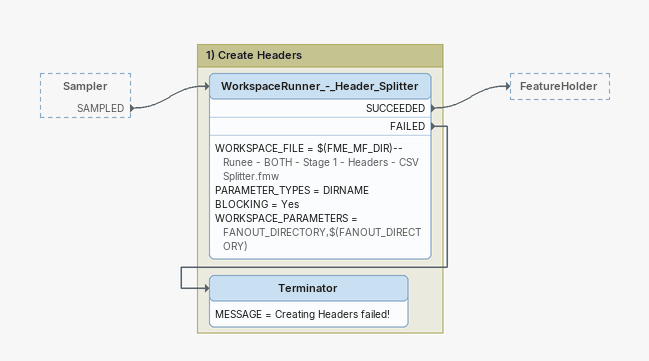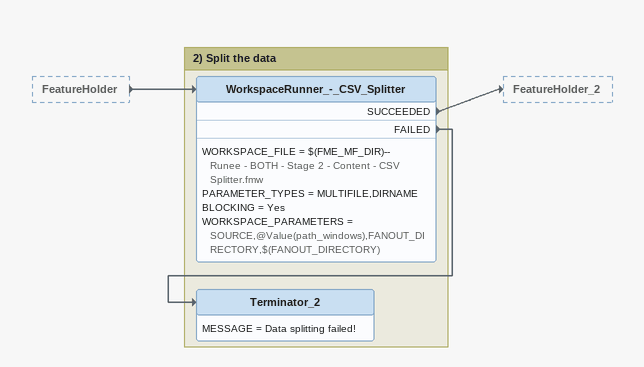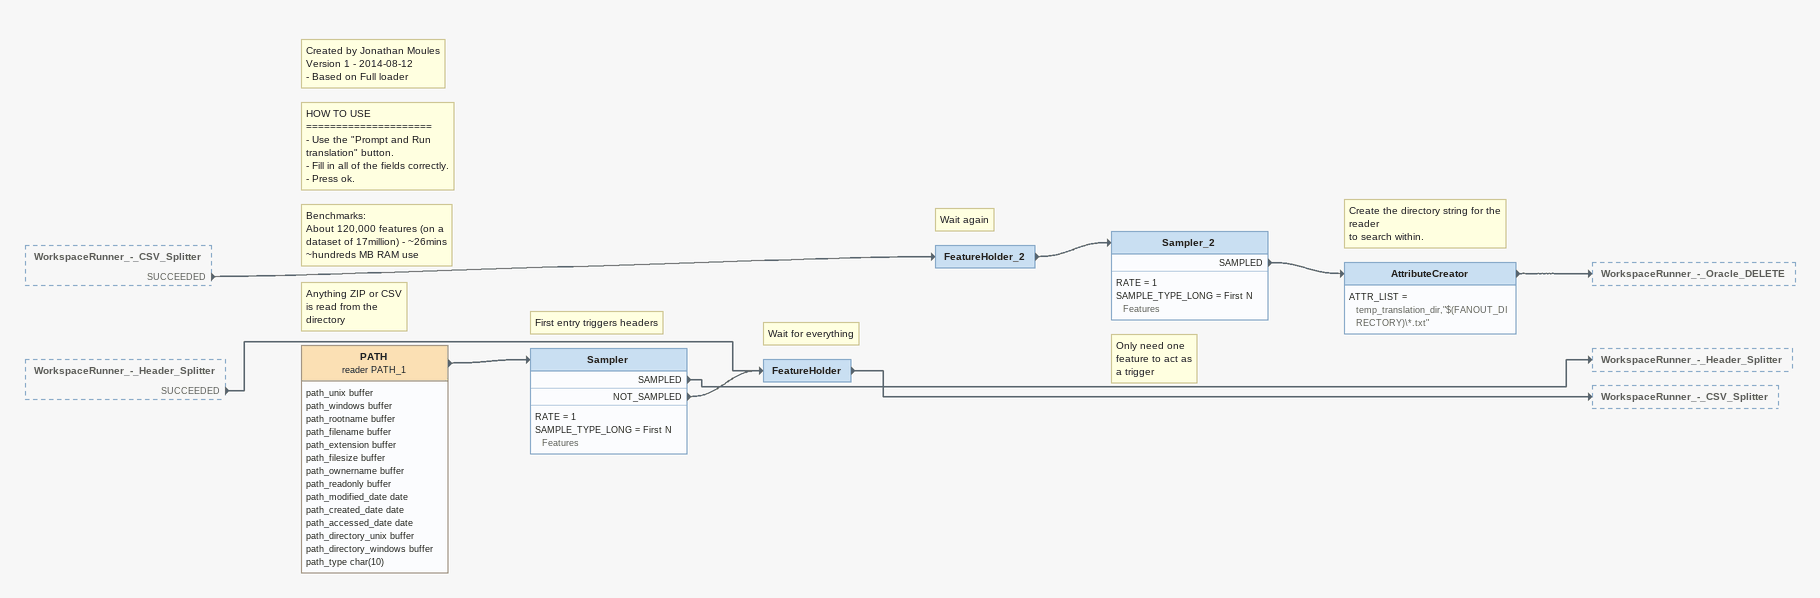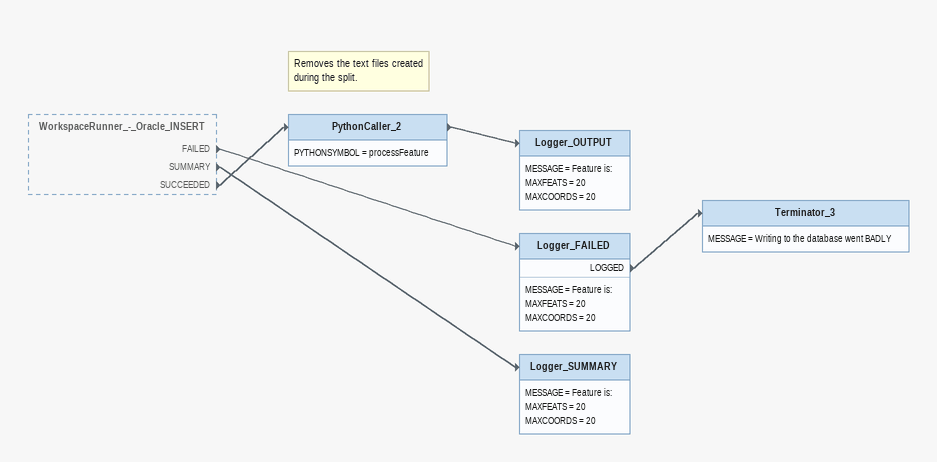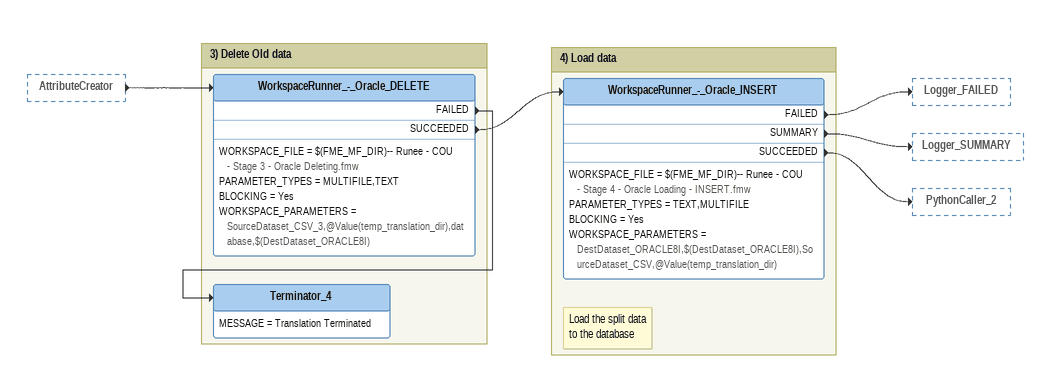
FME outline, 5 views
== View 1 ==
Sampler [outside]
    SAMPLED -> WorkspaceRunner_-_Header_Splitter

Bookmark: 1) Create Headers
WorkspaceRunner_-_Header_Splitter
    WORKSPACE_FILE = $(FME_MF_DIR)-- Runee - BOTH - Stage 1 - Headers - CSV Splitter.fmw
    PARAMETER_TYPES = DIRNAME
    BLOCKING = Yes
    WORKSPACE_PARAMETERS = FANOUT_DIRECTORY,$(FANOUT_DIRECTORY)
    SUCCEEDED -> FeatureHolder
    FAILED -> Terminator
Terminator
    MESSAGE = Creating Headers failed!

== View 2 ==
FeatureHolder [outside]
    -> WorkspaceRunner_-_CSV_Splitter

Bookmark: 2) Split the data
WorkspaceRunner_-_CSV_Splitter
    WORKSPACE_FILE = $(FME_MF_DIR)-- Runee - BOTH - Stage 2 - Content - CSV Splitter.fmw
    PARAMETER_TYPES = MULTIFILE,DIRNAME
    BLOCKING = Yes
    WORKSPACE_PARAMETERS = SOURCE,@Value(path_windows),FANOUT_DIRECTORY,$(FANOUT_DIRECTORY)
    SUCCEEDED -> FeatureHolder_2
    FAILED -> Terminator_2
Terminator_2
    MESSAGE = Data splitting failed!

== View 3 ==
WorkspaceRunner_-_CSV_Splitter [outside]
    SUCCEEDED -> FeatureHolder_2
WorkspaceRunner_-_Header_Splitter [outside]
    SUCCEEDED -> FeatureHolder
Note: Created by Jonathan Moules / Version 1 - 2014-08-12 / - Based on Full loader
Note: HOW TO USE / ===================== / - Use the "Prompt and Run translation" button. / - Fill in all of the fields correctly. / - Press ok.
Note: Benchmarks: / About 120,000 features (on a dataset of 17million) - ~26mins / ~hundreds MB RAM use
Note: Anything ZIP or CSV / is read from the / directory
PATH (reader PATH_1)
    attributes: path_unix buffer, path_windows buffer, path_rootname buffer, path_filename buffer, path_extension buffer, path_filesize buffer, path_ownername buffer, path_readonly buffer, path_modified_date date, path_created_date date, path_accessed_date date, path_directory_unix buffer, path_directory_windows buffer, path_type char(10)
    -> Sampler
Note: First entry triggers headers
Sampler
    RATE = 1
    SAMPLE_TYPE_LONG = First N Features
    SAMPLED -> WorkspaceRunner_-_Header_Splitter
    NOT_SAMPLED -> FeatureHolder
Note: Wait for everything
FeatureHolder
    -> WorkspaceRunner_-_CSV_Splitter
Note: Wait again
FeatureHolder_2
    -> Sampler_2
Note: Only need one / feature to act as / a trigger
Sampler_2
    RATE = 1
    SAMPLE_TYPE_LONG = First N Features
    SAMPLED -> AttributeCreator
Note: Create the directory string for the reader / to search within.
AttributeCreator
    ATTR_LIST = temp_translation_dir,"$(FANOUT_DIRECTORY)\*.txt"
    -> WorkspaceRunner_-_Oracle_DELETE

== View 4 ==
WorkspaceRunner_-_Oracle_INSERT [outside]
    FAILED -> Logger_FAILED
    SUMMARY -> Logger_SUMMARY
    SUCCEEDED -> PythonCaller_2
Note: Removes the text files created / during the split.
PythonCaller_2
    PYTHONSYMBOL = processFeature
    -> Logger_OUTPUT
Logger_OUTPUT
    MESSAGE = Feature is:
    MAXFEATS = 20
    MAXCOORDS = 20
Logger_FAILED
    MESSAGE = Feature is:
    MAXFEATS = 20
    MAXCOORDS = 20
    LOGGED -> Terminator_3
Terminator_3
    MESSAGE = Writing to the database went BADLY
Logger_SUMMARY
    MESSAGE = Feature is:
    MAXFEATS = 20
    MAXCOORDS = 20

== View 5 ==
AttributeCreator [outside]
    -> WorkspaceRunner_-_Oracle_DELETE

Bookmark: 3) Delete Old data
WorkspaceRunner_-_Oracle_DELETE
    WORKSPACE_FILE = $(FME_MF_DIR)-- Runee - COU - Stage 3 - Oracle Deleting.fmw
    PARAMETER_TYPES = MULTIFILE,TEXT
    BLOCKING = Yes
    WORKSPACE_PARAMETERS = SourceDataset_CSV_3,@Value(temp_translation_dir),database,$(DestDataset_ORACLE8I)
    FAILED -> Terminator_4
    SUCCEEDED -> WorkspaceRunner_-_Oracle_INSERT
Terminator_4
    MESSAGE = Translation Terminated

Bookmark: 4) Load data
Note: Load the split data / to the database
WorkspaceRunner_-_Oracle_INSERT
    WORKSPACE_FILE = $(FME_MF_DIR)-- Runee - COU - Stage 4 - Oracle Loading - INSERT.fmw
    PARAMETER_TYPES = TEXT,MULTIFILE
    BLOCKING = Yes
    WORKSPACE_PARAMETERS = DestDataset_ORACLE8I,$(DestDataset_ORACLE8I),SourceDataset_CSV,@Value(temp_translation_dir)
    FAILED -> Logger_FAILED
    SUMMARY -> Logger_SUMMARY
    SUCCEEDED -> PythonCaller_2
